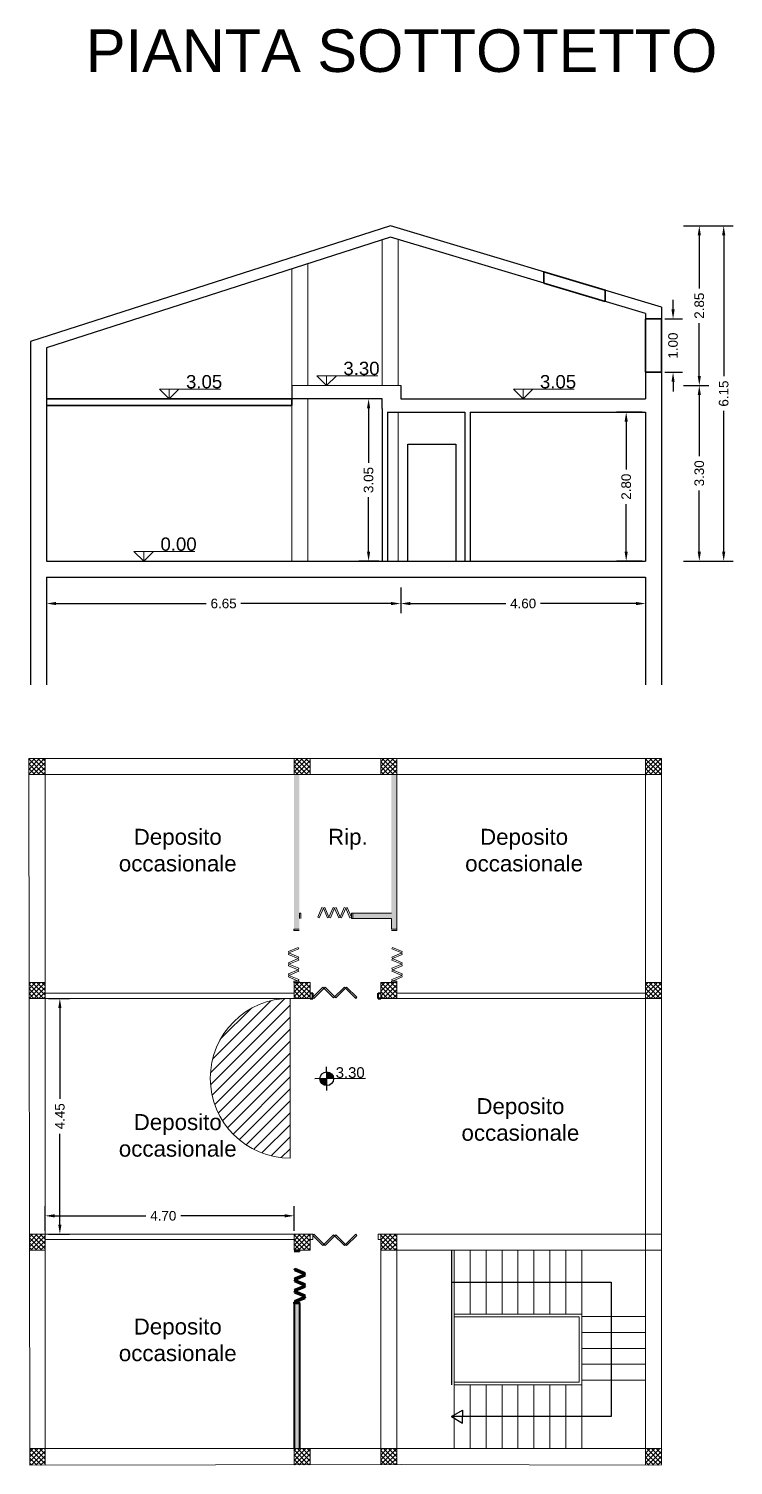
# Model space of a CAD drawing. Header units: millimetres. Extents: x 47.7 to 138, y 28.9 to 102.3.
# Drawn here: x 77.85 to 91.08, y 34.16 to 61.14 of the extents above; entities that cross this region are included whole.
import ezdxf

# ---------------------------------------------------------------- set-up
doc = ezdxf.new("R2010")
doc.units = ezdxf.units.MM
for name, color, linetype, lineweight in [('-- DEMOLIZIONE', 1, 'Continuous', 30), ('-- STATO DI FATTO', 7, 'Continuous', 18), ('Progetto (come stato di fatto)', 1, 'Continuous', 35)]:
    doc.layers.add(name, color=color, linetype=linetype, lineweight=lineweight)
doc.layers.add('come da catastale', color=7, linetype='Continuous')
doc.layers.add('Quota', color=7, linetype='Continuous')
doc.styles.get("Standard").update_dxf_attribs({"font": 'arial.ttf'})
doc.dimstyles.get("Standard").update_dxf_attribs({"dimtxt": 0.18, "dimasz": 0.18, "dimexe": 0.18, "dimexo": 0.0625, "dimgap": 0.09, "dimtad": 0, "dimzin": 0, "dimdsep": 46, "dimtxsty": 'Standard', "dimcen": 0.09, "dimadec": 0, "dimazin": 0, "dimtfac": 1, "dimtofl": 0, "dimtmove": 0, "dimatfit": 3, "dimfxl": 0.3, "dimfxlon": 1, "dimtolj": 1, "dimtzin": 0, "dimarcsym": 0})
pattern_1 = [(0, (0, 0), (0, 6.985), [5.08, -1.905]), (90, (0, 0), (-6.985, 4e-16), [5.08, -1.905])]

# ---------------------------------------------------------------- blocks, each defined once
blk = doc.blocks.new('*D307')
at = {"layer": 'Defpoints', "color": 0, "transparency": 16777216}
for p in [(89.436, 55.687), (84.836, 54.187), (89.436, 50.343)]:
    blk.add_point(p, dxfattribs=at)
at = {"layer": 'Progetto (come stato di fatto)', "color": 0, "lineweight": -2, "transparency": 16777216}
for p, q in [((84.836, 50.643), (84.836, 50.163)), ((89.436, 50.643), (89.436, 50.163)), ((85.016, 50.343), (86.809, 50.343)), ((89.256, 50.343), (87.463, 50.343))]:
    blk.add_line(p, q, dxfattribs=at)
at = {"layer": 'Progetto (come stato di fatto)', "color": 0, "transparency": 16777216}
for points in [[(85.016, 50.373), (85.016, 50.313), (84.836, 50.343)], [(89.256, 50.373), (89.256, 50.313), (89.436, 50.343)]]:
    blk.add_solid(points, dxfattribs=at)
at = {"layer": 'Progetto (come stato di fatto)', "color": 0, "lineweight": 18, "transparency": 16777216, "insert": (87.136, 50.343), "char_height": 0.18, "attachment_point": 5}
blk.add_mtext('\\A1;4.60', dxfattribs=at)
blk = doc.blocks.new('*D308')
at = {"layer": 'Defpoints', "color": 0, "lineweight": 15, "transparency": 16777216}
for p in [(78.186, 54.187), (84.836, 54.187), (78.186, 50.343)]:
    blk.add_point(p, dxfattribs=at)
at = {"layer": 'Progetto (come stato di fatto)', "color": 0, "lineweight": -2, "transparency": 16777216}
for p, q in [((78.186, 50.643), (78.186, 50.163)), ((84.836, 50.643), (84.836, 50.163)), ((78.366, 50.343), (81.186, 50.343)), ((84.656, 50.343), (81.836, 50.343))]:
    blk.add_line(p, q, dxfattribs=at)
at = {"layer": 'Progetto (come stato di fatto)', "color": 0, "lineweight": 15, "transparency": 16777216}
for points in [[(78.366, 50.373), (78.366, 50.313), (78.186, 50.343)], [(84.656, 50.373), (84.656, 50.313), (84.836, 50.343)]]:
    blk.add_solid(points, dxfattribs=at)
at = {"layer": 'Progetto (come stato di fatto)', "color": 0, "lineweight": 18, "transparency": 16777216, "insert": (81.511, 50.343), "char_height": 0.18, "attachment_point": 5}
blk.add_mtext('\\A1;6.65', dxfattribs=at)
blk = doc.blocks.new('*D309')
at = {"layer": 'Defpoints', "color": 0, "lineweight": 15, "transparency": 16777216}
for p in [(84.489, 54.188), (84.233, 51.138), (84.489, 51.138)]:
    blk.add_point(p, dxfattribs=at)
at = {"layer": 'Progetto (come stato di fatto)', "color": 0, "lineweight": -2, "transparency": 16777216}
for p, q in [((84.427, 54.188), (84.053, 54.188)), ((84.233, 54.008), (84.233, 52.987)), ((84.233, 51.318), (84.233, 52.338)), ((84.427, 51.138), (84.053, 51.138))]:
    blk.add_line(p, q, dxfattribs=at)
at = {"layer": 'Progetto (come stato di fatto)', "color": 0, "lineweight": 15, "transparency": 16777216}
for points in [[(84.203, 54.008), (84.263, 54.008), (84.233, 54.188)], [(84.203, 51.318), (84.263, 51.318), (84.233, 51.138)]]:
    blk.add_solid(points, dxfattribs=at)
at = {"layer": 'Progetto (come stato di fatto)', "color": 0, "lineweight": 18, "transparency": 16777216, "insert": (84.233, 52.663), "char_height": 0.18, "attachment_point": 5, "rotation": 90}
blk.add_mtext('\\A1;3.05', dxfattribs=at)
blk = doc.blocks.new('*D310')
at = {"layer": '-- STATO DI FATTO', "color": 0, "lineweight": -2, "transparency": 16777216}
for p, q in [((90.144, 54.438), (90.624, 54.438)), ((90.444, 54.258), (90.444, 53.111)), ((90.444, 51.318), (90.444, 52.464)), ((90.144, 51.138), (90.624, 51.138))]:
    blk.add_line(p, q, dxfattribs=at)
at = {"layer": '-- STATO DI FATTO', "color": 0, "transparency": 16777216}
for points in [[(90.414, 54.258), (90.474, 54.258), (90.444, 54.438)], [(90.414, 51.318), (90.474, 51.318), (90.444, 51.138)]]:
    blk.add_solid(points, dxfattribs=at)
at = {"layer": 'Defpoints', "color": 0, "transparency": 16777216}
for p in [(89.436, 54.438), (90.444, 54.438), (89.436, 51.138)]:
    blk.add_point(p, dxfattribs=at)
at = {"layer": '-- STATO DI FATTO', "color": 0, "transparency": 16777216, "insert": (90.444, 52.788), "char_height": 0.18, "attachment_point": 5, "rotation": 90}
blk.add_mtext('\\A1;3.30', dxfattribs=at)
blk = doc.blocks.new('*D311')
at = {"layer": '-- STATO DI FATTO', "color": 0, "lineweight": -2, "transparency": 16777216}
for p, q in [((90.144, 57.435), (90.624, 57.435)), ((90.444, 57.255), (90.444, 56.262)), ((90.444, 54.618), (90.444, 55.61)), ((90.144, 54.438), (90.624, 54.438))]:
    blk.add_line(p, q, dxfattribs=at)
at = {"layer": '-- STATO DI FATTO', "color": 0, "transparency": 16777216}
for points in [[(90.414, 57.255), (90.474, 57.255), (90.444, 57.435)], [(90.414, 54.618), (90.474, 54.618), (90.444, 54.438)]]:
    blk.add_solid(points, dxfattribs=at)
at = {"layer": 'Defpoints', "color": 0, "transparency": 16777216}
for p in [(84.644, 57.435), (90.444, 57.435), (89.436, 54.438)]:
    blk.add_point(p, dxfattribs=at)
at = {"layer": '-- STATO DI FATTO', "color": 0, "transparency": 16777216, "insert": (90.444, 55.936), "char_height": 0.18, "attachment_point": 5, "rotation": 90}
blk.add_mtext('\\A1;2.85', dxfattribs=at)
blk = doc.blocks.new('*D312')
at = {"layer": '-- STATO DI FATTO', "color": 0, "lineweight": -2, "transparency": 16777216}
for p, q in [((89.371, 53.937), (88.891, 53.937)), ((89.071, 53.757), (89.071, 52.863)), ((89.071, 51.318), (89.071, 52.212)), ((89.371, 51.138), (88.891, 51.138))]:
    blk.add_line(p, q, dxfattribs=at)
at = {"layer": '-- STATO DI FATTO', "color": 0, "transparency": 16777216}
for points in [[(89.041, 53.757), (89.101, 53.757), (89.071, 53.937)], [(89.041, 51.318), (89.101, 51.318), (89.071, 51.138)]]:
    blk.add_solid(points, dxfattribs=at)
at = {"layer": 'Defpoints', "color": 0, "transparency": 16777216}
for p in [(89.436, 53.937), (89.071, 51.138), (89.436, 51.138)]:
    blk.add_point(p, dxfattribs=at)
at = {"layer": '-- STATO DI FATTO', "color": 0, "transparency": 16777216, "insert": (89.071, 52.537), "char_height": 0.18, "attachment_point": 5, "rotation": 90}
blk.add_mtext('\\A1;2.80', dxfattribs=at)
blk = doc.blocks.new('*D313')
at = {"layer": '-- STATO DI FATTO', "color": 0, "lineweight": -2, "transparency": 16777216}
for p, q in [((90.602, 57.435), (91.082, 57.435)), ((90.902, 57.255), (90.902, 54.611)), ((90.902, 51.318), (90.902, 53.961)), ((90.602, 51.138), (91.082, 51.138))]:
    blk.add_line(p, q, dxfattribs=at)
at = {"layer": '-- STATO DI FATTO', "color": 0, "transparency": 16777216}
for points in [[(90.872, 57.255), (90.932, 57.255), (90.902, 57.435)], [(90.872, 51.318), (90.932, 51.318), (90.902, 51.138)]]:
    blk.add_solid(points, dxfattribs=at)
at = {"layer": 'Defpoints', "color": 0, "transparency": 16777216}
for p in [(84.645, 57.435), (89.436, 51.138), (90.902, 51.138)]:
    blk.add_point(p, dxfattribs=at)
at = {"layer": '-- STATO DI FATTO', "color": 0, "transparency": 16777216, "insert": (90.902, 54.286), "char_height": 0.18, "attachment_point": 5, "rotation": 90}
blk.add_mtext('\\A1;6.15', dxfattribs=at)
blk = doc.blocks.new('*D323')
at = {"layer": '-- STATO DI FATTO', "color": 0, "lineweight": -2, "transparency": 16777216}
for p, q in [((78.158, 38.56), (78.158, 39.024)), ((82.835, 38.56), (82.835, 39.024)), ((78.338, 38.844), (80.051, 38.844)), ((82.655, 38.844), (80.706, 38.844))]:
    blk.add_line(p, q, dxfattribs=at)
at = {"layer": '-- STATO DI FATTO', "color": 0, "lineweight": 20, "transparency": 16777216}
for points in [[(78.338, 38.874), (78.338, 38.814), (78.158, 38.844)], [(82.655, 38.874), (82.655, 38.814), (82.835, 38.844)]]:
    blk.add_solid(points, dxfattribs=at)
at = {"layer": 'Defpoints', "color": 0, "lineweight": 20, "transparency": 16777216}
for p in [(82.835, 38.844), (78.158, 38.498), (82.835, 38.498)]:
    blk.add_point(p, dxfattribs=at)
at = {"layer": '-- STATO DI FATTO', "color": 0, "transparency": 16777216, "insert": (80.378, 38.844), "char_height": 0.18, "attachment_point": 5}
blk.add_mtext('\\A1;4.70', dxfattribs=at)
blk = doc.blocks.new('*D324')
at = {"layer": '-- STATO DI FATTO', "color": 0, "lineweight": -2, "transparency": 16777216}
for p, q in [((78.221, 42.928), (78.616, 42.928)), ((78.436, 42.748), (78.436, 41.041)), ((78.436, 38.678), (78.436, 40.385)), ((78.221, 38.498), (78.616, 38.498))]:
    blk.add_line(p, q, dxfattribs=at)
at = {"layer": '-- STATO DI FATTO', "color": 0, "lineweight": 20, "transparency": 16777216}
for points in [[(78.406, 42.748), (78.466, 42.748), (78.436, 42.928)], [(78.406, 38.678), (78.466, 38.678), (78.436, 38.498)]]:
    blk.add_solid(points, dxfattribs=at)
at = {"layer": 'Defpoints', "color": 0, "lineweight": 20, "transparency": 16777216}
for p in [(78.158, 42.928), (78.436, 42.928), (78.158, 38.498)]:
    blk.add_point(p, dxfattribs=at)
at = {"layer": '-- STATO DI FATTO', "color": 0, "transparency": 16777216, "insert": (78.436, 40.713), "char_height": 0.18, "attachment_point": 5, "rotation": 90}
blk.add_mtext('\\A1;4.45', dxfattribs=at)
blk = doc.blocks.new('*D332')
at = {"layer": '-- STATO DI FATTO', "color": 0, "lineweight": -2, "transparency": 16777216}
for p, q in [((89.951, 55.867), (89.951, 56.047)), ((89.799, 55.687), (90.131, 55.687)), ((89.799, 54.687), (90.131, 54.687)), ((89.951, 54.507), (89.951, 54.327))]:
    blk.add_line(p, q, dxfattribs=at)
at = {"layer": '-- STATO DI FATTO', "color": 0, "transparency": 16777216}
for points in [[(89.921, 55.867), (89.981, 55.867), (89.951, 55.687)], [(89.921, 54.507), (89.981, 54.507), (89.951, 54.687)]]:
    blk.add_solid(points, dxfattribs=at)
at = {"layer": 'Defpoints', "color": 0, "transparency": 16777216}
for p in [(89.736, 55.687), (89.736, 54.687), (89.951, 54.687)]:
    blk.add_point(p, dxfattribs=at)
at = {"layer": '-- STATO DI FATTO', "color": 0, "transparency": 16777216, "insert": (89.951, 55.187), "char_height": 0.18, "attachment_point": 5, "rotation": 90}
blk.add_mtext('\\A1;1.00', dxfattribs=at)

msp = doc.modelspace()

# ---------------------------------------------------------------- hatches: boundary and pattern name
at = {"layer": '-- DEMOLIZIONE'}
h = msp.add_hatch(dxfattribs=at)
h.set_pattern_fill('ANGLE', color=256)
h.set_pattern_definition(pattern_1)
h.paths.add_polyline_path([(82.794, 54.062), (82.794, 54.187), (78.186, 54.187), (78.186, 54.062)])
h.paths.add_polyline_path([(89.736, 55.687), (89.436, 55.687), (89.436, 54.687), (89.736, 54.687)])
h = msp.add_hatch(dxfattribs=at)
h.set_pattern_fill('ANGLE', color=256)
h.set_pattern_definition(pattern_1)
h.paths.add_polyline_path([(89.436, 54.687), (89.736, 54.687), (89.736, 55.687), (89.436, 55.687)])
h = msp.add_hatch(dxfattribs=at)
h.set_pattern_fill('ANGLE', color=256)
h.set_pattern_definition([(0, (0, -0.25), (0, 6.985), [5.08, -1.905]), (90, (0, -0.25), (-6.985, 4e-16), [5.08, -1.905])])
h.paths.add_polyline_path([(82.794, 54.187), (78.186, 54.187), (78.186, 54.062), (82.794, 54.062)])
h = msp.add_hatch(dxfattribs=at)
h.set_pattern_fill('ANGLE', color=1)
h.set_pattern_definition(pattern_1)
h.paths.add_polyline_path([(82.794, 54.187), (78.186, 54.187), (78.186, 54.062), (82.794, 54.062)])
at = {"layer": '-- STATO DI FATTO'}
h = msp.add_hatch(color=256, dxfattribs=at)
h.dxf.hatch_style = 1
h.paths.add_polyline_path([(82.935, 47.132), (82.835, 47.132), (82.832, 44.228), (82.935, 44.228), (82.935, 44.428), (82.935, 44.528)])
h.paths.add_polyline_path([(84.761, 47.132), (84.661, 47.132), (84.661, 44.528), (83.935, 44.528), (83.935, 44.428), (84.661, 44.428), (84.661, 44.228), (84.763, 44.228)])
h = msp.add_hatch(color=256, dxfattribs=at)
h.dxf.hatch_style = 1
h.paths.add_polyline_path([(82.935, 37.198), (82.835, 37.198), (82.835, 34.472), (82.935, 34.472)])
at = {"linetype": 'ByBlock', "lineweight": 20}
h = msp.add_hatch(dxfattribs=at)
h.set_pattern_fill('ANSI31', color=1, scale=0.05)
h.paths.add_polyline_path([(82.761, 42.928), (82.758, 42.928, 0.999024), (82.761, 39.928)])
h.paths.add_polyline_path([(79.346, 40.555), (81.359, 40.555), (81.359, 41.673), (79.346, 41.673)], flags=9)
at = {"layer": 'come da catastale'}
h = msp.add_hatch(dxfattribs=at)
h.set_pattern_fill('ANSI37', scale=0.02, angle=-90)
h.paths.add_polyline_path([(89.733, 42.928), (89.736, 42.932), (89.736, 43.228), (89.436, 43.228), (89.436, 42.928)])
h.paths.add_polyline_path([(84.461, 47.432), (84.461, 47.133), (84.462, 47.132), (84.761, 47.132), (84.761, 47.432)])
h.paths.add_polyline_path([(82.835, 47.432), (82.835, 47.132), (83.135, 47.132), (83.135, 47.426), (83.129, 47.432)])
h.paths.add_polyline_path([(78.158, 47.432), (77.851, 47.432), (77.852, 47.132), (78.158, 47.132)])
h = msp.add_hatch(dxfattribs=at)
h.set_pattern_fill('ANSI37', scale=0.02, angle=-90)
h.paths.add_polyline_path([(89.736, 47.432), (89.436, 47.432), (89.436, 47.132), (89.736, 47.132)])
h = msp.add_hatch(dxfattribs=at)
h.set_pattern_fill('ANSI37', scale=0.02, angle=-90)
h.paths.add_polyline_path([(78.158, 43.228), (77.865, 43.228), (77.858, 43.222), (77.858, 42.928), (78.158, 42.928)])
h.paths.add_polyline_path([(78.158, 38.498), (77.865, 38.498), (77.865, 38.198), (78.158, 38.198)])
h.paths.add_polyline_path([(78.158, 34.472), (77.871, 34.472), (77.872, 34.162), (78.158, 34.162)])
h.paths.add_polyline_path([(83.135, 34.472), (82.835, 34.472), (82.835, 34.169), (83.135, 34.17)])
h.paths.add_polyline_path([(84.761, 34.472), (84.465, 34.472), (84.461, 34.469), (84.461, 34.172), (84.761, 34.172)])
h.paths.add_polyline_path([(83.135, 38.491), (83.128, 38.498), (82.835, 38.498), (82.835, 38.207), (82.844, 38.198), (83.135, 38.198)])
h.paths.add_polyline_path([(84.611, 38.498), (84.461, 38.498), (84.461, 38.198), (84.611, 38.198)])
h.paths.add_polyline_path([(84.761, 38.498), (84.611, 38.498), (84.611, 38.198), (84.761, 38.198)])
h = msp.add_hatch(dxfattribs=at)
h.set_pattern_fill('ANSI37', scale=0.02, angle=-90)
h.paths.add_polyline_path([(83.135, 43.228), (82.835, 43.228), (82.835, 42.928), (83.132, 42.928), (83.135, 42.931)])
h.paths.add_polyline_path([(84.611, 43.228), (84.461, 43.228), (84.461, 42.928), (84.611, 42.928)])
h.paths.add_polyline_path([(84.761, 43.228), (84.611, 43.228), (84.611, 42.928), (84.761, 42.928)])
h = msp.add_hatch(dxfattribs=at)
h.set_pattern_fill('ANSI37', scale=0.02, angle=-90)
h.paths.add_polyline_path([(83.135, 43.228), (82.835, 43.228), (82.835, 42.928), (83.132, 42.928), (83.135, 42.931)])
h = msp.add_hatch(dxfattribs=at)
h.set_pattern_fill('ANSI37', scale=0.02, angle=-90)
h.paths.add_polyline_path([(89.736, 34.159), (89.736, 34.472), (89.436, 34.472), (89.436, 34.16)])
at = {"layer": 'Progetto (come stato di fatto)', "lineweight": 25}
h = msp.add_hatch(color=7, dxfattribs=at)
h.dxf.hatch_style = 1
h.paths.add_polyline_path([(83.448, 41.418), (83.576, 41.419, 0.415479), (83.446, 41.547)])
h.paths.add_polyline_path([(83.448, 41.418), (83.319, 41.417, 0.415479), (83.45, 41.29)])
at = {"layer": 'Quota', "lineweight": 15}
h = msp.add_hatch(dxfattribs=at)
h.set_pattern_fill('ANGLE')
h.set_pattern_definition([(0, (6.4664, 48.6866), (0, 6.985), [5.08, -1.905]), (90, (6.4664, 48.6866), (-6.985, 4e-16), [5.08, -1.905])])
h.paths.add_polyline_path([(83.445, 54.621), (83.262, 54.621), (83.445, 54.438)])
h = msp.add_hatch(dxfattribs=at)
h.set_pattern_fill('ANGLE')
h.set_pattern_definition([(0, (3.5114, 48.4366), (0, 6.985), [5.08, -1.905]), (90, (3.5114, 48.4366), (-6.985, 4e-16), [5.08, -1.905])])
h.paths.add_polyline_path([(80.49, 54.371), (80.307, 54.371), (80.49, 54.187)])
h = msp.add_hatch(dxfattribs=at)
h.set_pattern_fill('ANGLE')
h.set_pattern_definition([(0, (10.157, 48.4366), (0, 6.985), [5.08, -1.905]), (90, (10.157, 48.4366), (-6.985, 4e-16), [5.08, -1.905])])
h.paths.add_polyline_path([(87.136, 54.371), (86.953, 54.371), (87.136, 54.187)])
h = msp.add_hatch(dxfattribs=at)
h.set_pattern_fill('ANGLE')
h.set_pattern_definition([(0, (3.032, 45.3866), (0, 6.985), [5.08, -1.905]), (90, (3.032, 45.3866), (-6.985, 4e-16), [5.08, -1.905])])
h.paths.add_polyline_path([(80.011, 51.321), (79.828, 51.321), (80.011, 51.138)])

# ---------------------------------------------------------------- linework, layer by layer
at = {"layer": '-- DEMOLIZIONE', "color": 1}
for p, q in [((87.527, 56.362), (87.527, 56.571)), ((87.527, 56.571), (88.677, 56.226)), ((87.527, 56.362), (88.677, 56.017)), ((88.677, 56.017), (88.677, 56.226)), ((82.794, 54.187), (78.186, 54.187)), ((82.794, 54.062), (78.186, 54.062)), ((82.794, 54.062), (82.794, 54.187))]:
    msp.add_line(p, q, dxfattribs=at)
at = {"layer": '-- DEMOLIZIONE'}
msp.add_lwpolyline([(89.436, 55.687), (89.736, 55.687), (89.736, 54.687), (89.436, 54.687)], close=True, dxfattribs=at)
at = {"layer": '-- DEMOLIZIONE', "linetype": 'ByBlock', "lineweight": 20}
msp.add_lwpolyline([(82.761, 42.928), (82.761, 39.928)], dxfattribs=at)
msp.add_arc((82.761, 41.428), 1.5, 90, 270, dxfattribs=at)
at = {"layer": '-- STATO DI FATTO'}
for p, q in [((84.489, 54.438), (84.489, 57.175)), ((84.789, 54.438), (84.789, 57.183)), ((83.094, 54.438), (83.094, 56.727)), ((82.794, 51.138), (82.794, 56.63)), ((83.094, 51.138), (83.094, 54.188)), ((84.489, 51.138), (84.489, 54.188)), ((84.789, 51.138), (84.789, 53.937)), ((77.851, 47.432), (77.872, 34.162)), ((77.851, 47.432), (89.736, 47.432)), ((78.158, 47.432), (78.158, 34.162)), ((82.835, 47.432), (82.835, 47.132)), ((83.135, 47.432), (83.135, 47.132)), ((84.461, 47.432), (84.461, 47.132)), ((84.761, 47.432), (84.761, 47.132)), ((89.436, 47.432), (89.436, 34.172)), ((89.736, 47.432), (89.736, 34.172)), ((77.852, 47.132), (86.636, 47.132)), ((84.761, 47.146), (84.763, 44.228)), ((86.636, 47.132), (89.736, 47.132)), ((82.96, 44.528), (82.935, 44.528)), ((82.935, 44.428), (82.935, 44.528)), ((82.96, 44.528), (82.96, 44.428)), ((83.279, 44.45), (83.356, 44.634)), ((83.306, 44.438), (83.384, 44.622)), ((83.384, 44.622), (83.356, 44.634)), ((83.384, 44.622), (83.412, 44.634)), ((83.461, 44.438), (83.384, 44.622)), ((83.489, 44.45), (83.412, 44.634)), ((83.489, 44.45), (83.567, 44.634)), ((83.517, 44.438), (83.594, 44.622)), ((83.594, 44.622), (83.567, 44.634)), ((83.594, 44.622), (83.622, 44.634)), ((83.672, 44.438), (83.594, 44.622)), ((83.7, 44.45), (83.622, 44.634)), ((83.7, 44.45), (83.777, 44.634)), ((83.727, 44.438), (83.805, 44.622)), ((83.805, 44.622), (83.777, 44.634)), ((83.805, 44.622), (83.832, 44.634)), ((83.882, 44.438), (83.805, 44.622)), ((83.91, 44.45), (83.832, 44.634)), ((83.935, 44.528), (83.91, 44.528)), ((83.91, 44.428), (83.91, 44.528)), ((83.935, 44.528), (84.661, 44.528)), ((83.935, 44.528), (83.935, 44.428)), ((83.306, 44.438), (83.279, 44.45)), ((83.461, 44.438), (83.489, 44.45)), ((83.517, 44.438), (83.489, 44.45)), ((83.672, 44.438), (83.7, 44.45)), ((83.727, 44.438), (83.7, 44.45)), ((83.882, 44.438), (83.91, 44.45)), ((83.935, 44.428), (83.91, 44.428)), ((83.935, 44.428), (84.661, 44.428)), ((84.661, 44.428), (84.661, 44.228)), ((82.832, 44.203), (82.832, 44.228)), ((82.932, 44.228), (82.832, 44.228)), ((82.832, 44.203), (82.932, 44.203)), ((84.761, 44.228), (84.661, 44.228)), ((84.661, 44.228), (84.761, 44.228)), ((84.761, 44.203), (84.661, 44.203)), ((84.761, 44.203), (84.761, 44.228)), ((82.911, 43.885), (82.727, 43.807)), ((82.738, 43.78), (82.727, 43.807)), ((82.738, 43.78), (82.727, 43.752)), ((82.911, 43.674), (82.727, 43.752)), ((82.923, 43.857), (82.738, 43.78)), ((82.923, 43.702), (82.738, 43.78)), ((82.923, 43.857), (82.911, 43.885)), ((84.67, 43.857), (84.682, 43.885)), ((84.67, 43.857), (84.855, 43.78)), ((84.67, 43.702), (84.855, 43.78)), ((84.682, 43.885), (84.866, 43.807)), ((84.682, 43.674), (84.866, 43.752)), ((84.855, 43.78), (84.866, 43.807)), ((84.855, 43.78), (84.866, 43.752)), ((82.911, 43.674), (82.727, 43.597)), ((82.738, 43.569), (82.727, 43.597)), ((82.738, 43.569), (82.727, 43.541)), ((82.911, 43.464), (82.727, 43.541)), ((82.911, 43.464), (82.727, 43.386)), ((82.923, 43.647), (82.738, 43.569)), ((82.923, 43.492), (82.738, 43.569)), ((82.923, 43.436), (82.738, 43.359)), ((82.923, 43.702), (82.911, 43.674)), ((82.923, 43.647), (82.911, 43.674)), ((82.923, 43.492), (82.911, 43.464)), ((82.923, 43.436), (82.911, 43.464)), ((84.67, 43.702), (84.682, 43.674)), ((84.67, 43.647), (84.682, 43.674)), ((84.67, 43.647), (84.855, 43.569)), ((84.67, 43.492), (84.855, 43.569)), ((84.67, 43.492), (84.682, 43.464)), ((84.67, 43.436), (84.682, 43.464)), ((84.67, 43.436), (84.855, 43.359)), ((84.682, 43.674), (84.866, 43.597)), ((84.682, 43.464), (84.866, 43.541)), ((84.682, 43.464), (84.866, 43.386)), ((84.855, 43.569), (84.866, 43.597)), ((84.855, 43.569), (84.866, 43.541)), ((77.858, 43.228), (78.158, 43.228)), ((82.738, 43.359), (82.727, 43.386)), ((82.738, 43.359), (82.727, 43.331)), ((82.911, 43.253), (82.727, 43.331)), ((82.923, 43.281), (82.738, 43.359)), ((82.832, 43.228), (82.832, 43.253)), ((82.932, 43.253), (82.832, 43.253)), ((82.832, 43.228), (82.932, 43.228)), ((82.835, 43.228), (82.835, 42.928)), ((82.835, 43.228), (83.135, 43.228)), ((82.923, 43.281), (82.911, 43.253)), ((82.932, 43.228), (82.932, 43.253)), ((83.135, 43.228), (83.135, 42.928)), ((84.461, 42.928), (84.461, 43.228)), ((84.461, 43.228), (84.761, 43.228)), ((84.661, 43.228), (84.661, 43.253)), ((84.661, 43.253), (84.761, 43.253)), ((84.761, 43.228), (84.661, 43.228)), ((84.67, 43.281), (84.855, 43.359)), ((84.67, 43.281), (84.682, 43.253)), ((84.682, 43.253), (84.866, 43.331)), ((84.761, 43.228), (84.761, 43.253)), ((84.761, 43.228), (84.761, 42.928)), ((84.855, 43.359), (84.866, 43.386)), ((84.855, 43.359), (84.866, 43.331)), ((89.436, 43.228), (89.736, 43.228)), ((77.858, 42.928), (78.158, 42.928)), ((77.858, 42.928), (78.158, 42.928)), ((78.158, 43.028), (82.835, 43.028)), ((78.158, 42.928), (82.835, 42.928)), ((82.835, 42.928), (83.135, 42.928)), ((84.461, 42.928), (84.761, 42.928)), ((84.761, 43.028), (89.438, 43.028)), ((84.761, 42.928), (89.438, 42.928)), ((89.436, 42.928), (89.736, 42.928)), ((77.858, 38.498), (78.158, 38.498)), ((78.158, 38.498), (82.835, 38.498)), ((78.158, 38.398), (82.835, 38.398)), ((82.835, 38.498), (83.135, 38.498)), ((82.835, 38.498), (82.835, 38.198)), ((83.135, 38.498), (83.135, 38.198)), ((83.135, 38.498), (83.185, 38.498)), ((83.135, 38.398), (83.185, 38.398)), ((83.185, 38.498), (83.185, 38.398)), ((83.206, 38.498), (83.185, 38.476)), ((83.185, 38.476), (83.376, 38.286)), ((83.206, 38.498), (83.418, 38.286)), ((83.577, 38.487), (83.376, 38.286)), ((83.62, 38.487), (83.418, 38.286)), ((83.577, 38.487), (83.779, 38.286)), ((83.62, 38.487), (83.821, 38.286)), ((83.991, 38.498), (83.779, 38.286)), ((84.012, 38.476), (83.821, 38.286)), ((83.991, 38.498), (84.012, 38.476)), ((84.411, 38.498), (84.461, 38.498)), ((84.461, 38.498), (84.411, 38.498)), ((84.411, 38.498), (84.411, 38.398)), ((84.411, 38.398), (84.461, 38.398)), ((84.461, 38.498), (85.742, 38.498)), ((84.461, 38.498), (84.461, 36.748)), ((84.461, 38.498), (85.742, 38.498)), ((84.761, 38.498), (84.761, 36.748)), ((85.742, 38.498), (89.736, 38.498)), ((77.858, 38.198), (78.158, 38.198)), ((82.835, 38.198), (83.135, 38.198)), ((84.461, 38.198), (85.742, 38.198)), ((84.461, 38.198), (85.742, 38.198)), ((85.742, 38.198), (89.736, 38.198)), ((85.839, 38.198), (85.839, 34.472)), ((86.139, 38.198), (86.139, 36.998)), ((86.439, 38.198), (86.439, 36.998)), ((86.739, 38.198), (86.739, 36.998)), ((87.039, 38.198), (87.039, 36.998)), ((87.339, 38.198), (87.339, 36.998)), ((87.639, 38.198), (87.639, 36.998)), ((87.939, 38.198), (87.939, 36.998)), ((88.239, 38.198), (88.239, 34.472)), ((85.839, 36.998), (88.236, 36.998)), ((88.236, 36.998), (88.236, 35.672)), ((84.461, 36.748), (84.461, 34.172)), ((84.761, 36.748), (84.761, 34.172)), ((85.839, 36.948), (88.186, 36.948)), ((88.186, 36.948), (88.186, 35.722)), ((88.236, 36.955), (89.436, 36.955)), ((88.236, 36.655), (89.436, 36.655)), ((88.236, 36.355), (89.436, 36.355)), ((88.236, 36.055), (89.436, 36.055)), ((85.839, 35.722), (88.186, 35.722)), ((85.839, 35.672), (88.236, 35.672)), ((86.139, 35.672), (86.139, 34.472)), ((86.439, 35.672), (86.439, 34.472)), ((86.739, 35.672), (86.739, 34.472)), ((87.039, 35.672), (87.039, 34.472)), ((87.339, 35.672), (87.339, 34.472)), ((87.639, 35.672), (87.639, 34.472)), ((87.939, 35.672), (87.939, 34.472)), ((88.236, 35.755), (89.436, 35.755)), ((77.871, 34.472), (84.846, 34.472)), ((82.835, 34.472), (82.835, 34.169)), ((83.135, 34.472), (83.135, 34.17)), ((84.761, 34.472), (89.736, 34.472)), ((77.872, 34.162), (84.846, 34.172)), ((84.761, 34.172), (89.736, 34.159))]:
    msp.add_line(p, q, dxfattribs=at)
at = {"layer": '-- STATO DI FATTO', "lineweight": 15}
for p, q in [((89.736, 55.687), (89.436, 55.687)), ((89.736, 54.687), (89.436, 54.687))]:
    msp.add_line(p, q, dxfattribs=at)
at = {"layer": '-- STATO DI FATTO', "linetype": 'Continuous'}
for p, q in [((83.129, 47.432), (83.135, 47.426)), ((84.461, 47.133), (84.462, 47.132)), ((77.858, 43.222), (77.865, 43.228)), ((83.132, 42.928), (83.135, 42.931)), ((89.733, 42.928), (89.736, 42.932)), ((83.128, 38.498), (83.135, 38.491)), ((82.835, 38.207), (82.844, 38.198)), ((84.461, 34.469), (84.465, 34.472))]:
    msp.add_line(p, q, dxfattribs=at)
at = {"layer": '-- STATO DI FATTO', "lineweight": 35}
for p, q in [((83.135, 43.028), (83.185, 43.028)), ((83.135, 42.928), (83.185, 42.928)), ((83.185, 42.928), (83.185, 43.028)), ((84.411, 43.028), (84.461, 43.028)), ((84.411, 42.928), (84.411, 43.028)), ((84.411, 42.928), (84.461, 42.928)), ((84.461, 42.928), (84.411, 42.928)), ((82.835, 38.198), (82.935, 38.198)), ((82.935, 38.173), (82.835, 38.173)), ((82.935, 38.173), (82.935, 38.198)), ((82.845, 37.826), (82.856, 37.854)), ((82.845, 37.826), (83.029, 37.749)), ((82.856, 37.854), (83.04, 37.776)), ((83.029, 37.749), (83.04, 37.776)), ((82.845, 37.671), (83.029, 37.749)), ((82.845, 37.671), (82.856, 37.643)), ((82.845, 37.616), (82.856, 37.643)), ((82.845, 37.616), (83.029, 37.538)), ((82.845, 37.461), (83.029, 37.538)), ((82.856, 37.643), (83.04, 37.721)), ((82.856, 37.643), (83.04, 37.566)), ((82.856, 37.433), (83.04, 37.511)), ((83.029, 37.749), (83.04, 37.721)), ((83.029, 37.538), (83.04, 37.566)), ((83.029, 37.538), (83.04, 37.511)), ((82.845, 37.461), (82.856, 37.433)), ((82.845, 37.405), (82.856, 37.433)), ((82.845, 37.405), (83.029, 37.328)), ((82.845, 37.25), (83.029, 37.328)), ((82.845, 37.25), (82.856, 37.223)), ((82.856, 37.433), (83.04, 37.356)), ((82.856, 37.223), (83.04, 37.3)), ((83.029, 37.328), (83.04, 37.356)), ((83.029, 37.328), (83.04, 37.3)), ((82.835, 37.198), (82.835, 37.223)), ((82.835, 37.223), (82.935, 37.223)), ((82.835, 37.198), (82.835, 34.472)), ((82.935, 37.198), (82.835, 37.198)), ((82.935, 37.198), (82.935, 37.223)), ((82.935, 37.198), (82.935, 34.472))]:
    msp.add_line(p, q, dxfattribs=at)
at = {"layer": '-- STATO DI FATTO', "lineweight": 25}
for p, q in [((83.185, 42.95), (83.376, 43.141)), ((83.206, 42.928), (83.185, 42.95)), ((83.206, 42.928), (83.418, 43.141)), ((83.577, 42.939), (83.376, 43.141)), ((83.62, 42.939), (83.418, 43.141)), ((83.577, 42.939), (83.779, 43.141)), ((83.62, 42.939), (83.821, 43.141)), ((83.991, 42.928), (83.779, 43.141)), ((84.012, 42.95), (83.821, 43.141)), ((83.991, 42.928), (84.012, 42.95))]:
    msp.add_line(p, q, dxfattribs=at)
at = {"layer": '-- STATO DI FATTO', "color": 7, "lineweight": 25}
for p, q in [((85.789, 37.598), (88.786, 37.598)), ((88.786, 37.598), (88.786, 35.072)), ((85.789, 35.072), (85.997, 35.191)), ((85.997, 35.191), (85.997, 35.072)), ((88.786, 35.072), (85.789, 35.072)), ((85.789, 35.072), (85.997, 34.953)), ((85.997, 34.953), (85.997, 35.072))]:
    msp.add_line(p, q, dxfattribs=at)
for p, q in [((84.644, 57.435), (77.886, 55.261)), ((84.647, 57.226), (78.186, 55.148)), ((89.736, 55.908), (84.645, 57.435)), ((89.436, 55.79), (84.647, 57.226)), ((89.736, 55.908), (89.736, 55.687)), ((89.436, 55.79), (89.436, 55.687)), ((77.886, 55.261), (77.886, 51.138)), ((78.186, 55.148), (78.186, 51.138)), ((89.436, 55.107), (89.436, 54.187)), ((89.736, 55.107), (89.736, 51.138)), ((82.794, 54.438), (82.794, 54.188)), ((84.836, 54.438), (84.836, 54.187)), ((84.489, 54.188), (82.794, 54.188)), ((84.489, 54.008), (84.489, 54.188)), ((84.489, 54.008), (84.489, 51.138)), ((84.836, 54.187), (89.436, 54.187)), ((84.589, 53.937), (86.039, 53.937)), ((84.589, 53.937), (84.589, 51.138)), ((86.039, 53.937), (86.039, 51.138)), ((86.139, 53.937), (89.436, 53.937)), ((86.139, 53.937), (86.139, 51.138)), ((89.436, 53.937), (89.436, 51.138)), ((84.969, 51.138), (84.969, 53.338)), ((84.969, 53.338), (85.869, 53.338)), ((85.869, 53.338), (85.869, 51.138)), ((77.886, 51.138), (77.886, 48.816)), ((78.186, 51.138), (89.436, 51.138)), ((89.736, 51.138), (89.736, 48.816)), ((78.186, 50.838), (86.122, 50.838)), ((78.186, 50.838), (78.186, 48.816)), ((86.122, 50.838), (89.436, 50.838)), ((89.436, 50.838), (89.436, 48.816))]:
    msp.add_line(p, q)
at = {"layer": 'come da catastale'}
msp.add_line((85.789, 38.198), (85.789, 35.672), dxfattribs=at)
at = {"layer": 'Progetto (come stato di fatto)', "color": 7, "lineweight": 18}
msp.add_line((82.794, 54.438), (84.836, 54.438), dxfattribs=at)
at = {"layer": 'Progetto (come stato di fatto)', "color": 7, "lineweight": 25}
for p, q in [((83.448, 41.418), (83.445, 41.639)), ((84.177, 41.425), (83.227, 41.416)), ((83.451, 41.197), (83.448, 41.418))]:
    msp.add_line(p, q, dxfattribs=at)
msp.add_circle((83.448, 41.418), 0.128, dxfattribs=at)
at = {"layer": 'Quota', "color": 7, "lineweight": 15}
for p, q in [((83.262, 54.621), (84.406, 54.621)), ((83.262, 54.621), (83.445, 54.438)), ((83.445, 54.438), (83.445, 54.621)), ((83.628, 54.621), (83.445, 54.438)), ((80.307, 54.371), (81.451, 54.371)), ((80.307, 54.371), (80.49, 54.187)), ((80.49, 54.187), (80.49, 54.371)), ((80.673, 54.371), (80.49, 54.187)), ((83.445, 54.438), (83.32, 54.438)), ((83.57, 54.438), (83.445, 54.438)), ((86.953, 54.371), (88.097, 54.371)), ((86.953, 54.371), (87.136, 54.187)), ((87.136, 54.187), (87.136, 54.371)), ((87.319, 54.371), (87.136, 54.187)), ((80.49, 54.187), (80.365, 54.187)), ((80.615, 54.187), (80.49, 54.187)), ((87.136, 54.187), (87.011, 54.187)), ((87.261, 54.187), (87.136, 54.187)), ((79.828, 51.321), (80.971, 51.321)), ((79.828, 51.321), (80.011, 51.138)), ((80.011, 51.138), (80.011, 51.321)), ((80.194, 51.321), (80.011, 51.138)), ((80.011, 51.138), (79.886, 51.138)), ((80.135, 51.138), (80.011, 51.138))]:
    msp.add_line(p, q, dxfattribs=at)

# ---------------------------------------------------------------- texts
at = {"layer": '-- STATO DI FATTO', "color": 7, "char_height": 0.3, "attachment_point": 1}
for s, insert in [('\\pxqc;Deposito\\Poccasionale', (79.352, 46.112)), ('\\pxqc;Rip.', (82.547, 46.112))]:
    msp.add_mtext_dynamic_manual_height_columns(s, width=2.59481, gutter_width=12.5, heights=[0], dxfattribs=dict(at, insert=insert))
at = {"layer": '-- STATO DI FATTO', "color": 7, "lineweight": 20, "char_height": 0.3, "attachment_point": 1}
for insert in [(85.856, 46.112), (85.787, 41.054), (79.352, 40.755), (79.352, 36.915)]:
    msp.add_mtext_dynamic_manual_height_columns('\\pxqc;Deposito\\Poccasionale', width=2.59481, gutter_width=12.5, heights=[0], dxfattribs=dict(at, insert=insert))
at = {"color": 4, "insert": (77.16, 61.126), "char_height": 0.8, "attachment_point": 1}
msp.add_mtext_dynamic_manual_height_columns('\\pxqc;PIANTA SOTTOTETTO', width=15.38708, gutter_width=12.5, heights=[0], dxfattribs=at)
at = {"layer": 'Progetto (come stato di fatto)', "color": 7, "lineweight": 25, "insert": (83.616, 41.635), "char_height": 0.2, "attachment_point": 1}
msp.add_mtext_dynamic_manual_height_columns('3.30', width=0.57206, gutter_width=12.5, heights=[0], dxfattribs=at)
at = {"layer": 'Quota', "color": 1, "lineweight": 15, "char_height": 0.25, "attachment_point": 1}
for s, insert in [('{\\C256;3.30}', (83.76, 54.884)), ('{\\C256;3.05}', (80.805, 54.634)), ('{\\C256;3.05}', (87.451, 54.634)), ('{\\C256;0.00}', (80.325, 51.584))]:
    msp.add_mtext_dynamic_manual_height_columns(s, width=0.81441, gutter_width=12.5, heights=[0], dxfattribs=dict(at, insert=insert))

# ---------------------------------------------------------------- dimensions: what is measured, and where the dimension line sits
at = {"layer": '-- STATO DI FATTO'}
for base, p1, p2, text, picture, middle in [((90.444, 57.435), (89.436, 54.438), (84.644, 57.435), '2.85', '*D311', (90.444, 55.936)), ((78.436, 42.928), (78.158, 38.498), (78.158, 42.928), '4.45', '*D324', (78.436, 40.713))]:
    dim = msp.add_linear_dim(base=base, p1=p1, p2=p2, angle=90, text=text, dimstyle='Standard', dxfattribs=at)
    dim.commit()
    dim.dimension.update_dxf_attribs({"geometry": picture, "text_midpoint": middle})
dim = msp.add_linear_dim(base=(90.902, 51.138), p1=(84.645, 57.435), p2=(89.436, 51.138), angle=90, text='6.15', dimstyle='Standard', dxfattribs=at)
dim.commit()
dim.dimension.update_dxf_attribs({"geometry": '*D313', "text_midpoint": (90.902, 54.286), "dimtype": 160})
for base, p1, p2, picture, middle in [((89.951, 54.687), (89.736, 55.687), (89.736, 54.687), '*D332', (89.951, 55.187)), ((90.444, 54.438), (89.436, 51.138), (89.436, 54.438), '*D310', (90.444, 52.788)), ((89.071, 51.138), (89.436, 53.937), (89.436, 51.138), '*D312', (89.071, 52.537))]:
    dim = msp.add_linear_dim(base=base, p1=p1, p2=p2, angle=90, dimstyle='Standard', dxfattribs=at)
    dim.commit()
    dim.dimension.update_dxf_attribs({"geometry": picture, "text_midpoint": middle})
dim = msp.add_linear_dim(base=(82.835, 38.844), p1=(78.158, 38.498), p2=(82.835, 38.498), text='4.70', dimstyle='Standard', dxfattribs=at)
dim.commit()
dim.dimension.update_dxf_attribs({"geometry": '*D323', "text_midpoint": (80.378, 38.844), "dimtype": 160})
at = {"layer": 'Progetto (come stato di fatto)', "color": 7, "lineweight": 18}
dim = msp.add_linear_dim(base=(89.436, 50.343), p1=(84.836, 54.187), p2=(89.436, 55.687), dimstyle='Standard', dxfattribs=at)
dim.commit()
dim.dimension.update_dxf_attribs({"geometry": '*D307', "text_midpoint": (87.136, 50.343)})
dim = msp.add_linear_dim(base=(78.186, 50.343), p1=(84.836, 54.187), p2=(78.186, 54.187), dimstyle='Standard', dxfattribs=at)
dim.commit()
dim.dimension.update_dxf_attribs({"geometry": '*D308', "text_midpoint": (81.511, 50.343), "dimtype": 160})
dim = msp.add_linear_dim(base=(84.233, 51.138), p1=(84.489, 54.188), p2=(84.489, 51.138), angle=90, dimstyle='Standard', dxfattribs=at)
dim.commit()
dim.dimension.update_dxf_attribs({"geometry": '*D309', "text_midpoint": (84.233, 52.663)})

doc.saveas('drawing.dxf')
